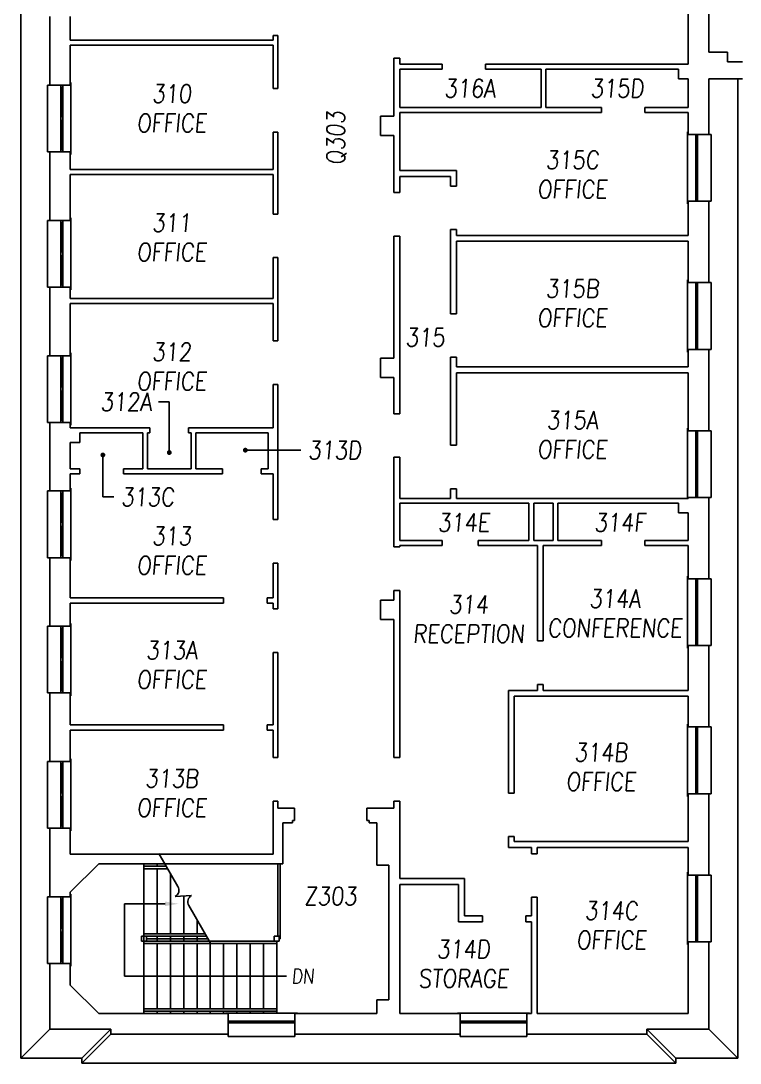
# Model space of a CAD drawing. Extents: x 1017 to 4085, y 665 to 3373.
# Drawn here: x 2031 to 2627, y 1748 to 2611 of the extents above; entities that cross this region are included whole.
import ezdxf
from ezdxf.enums import TextEntityAlignment as Align

# ---------------------------------------------------------------- set-up
doc = ezdxf.new("R2010")
doc.units = 0
doc.header["$MEASUREMENT"] = 0
for name, color, linetype in [('A-BELOW', 111, 'CONTINUOUS'), ('A-FS-ID', 6, 'CONTINUOUS'), ('A-FS-NM', 6, 'CONTINUOUS'), ('A-GLAZ', 191, 'CONTINUOUS'), ('A-STRS', 4, 'CONTINUOUS'), ('A-WL-EX', 171, 'CONTINUOUS')]:
    doc.layers.add(name, color=color, linetype=linetype)
doc.styles.get("Standard").update_dxf_attribs({"font": 'ROMANS', "width": 0.85, "oblique": 5, "height": 15})

msp = doc.modelspace()

# ---------------------------------------------------------------- linework, layer by layer
at = {"layer": 'A-BELOW'}
for p, q in [((2030.81, 1752.5), (2030.81, 2689.62)), ((2624.81, 2563.53), (2624.81, 1752.5)), ((2052.81, 2558.25), (2052.81, 2503)), ((2054.81, 2558.25), (2052.81, 2558.25)), ((2072.31, 2560.5), (2071.81, 2560.5)), ((2072.31, 2500.75), (2072.31, 2560.5)), ((2583.31, 2519.62), (2583.31, 2459.87)), ((2583.31, 2519.62), (2583.81, 2519.62)), ((2602.81, 2517.37), (2600.81, 2517.37)), ((2602.81, 2462.12), (2602.81, 2517.37)), ((2052.81, 2503), (2054.81, 2503)), ((2072.31, 2500.75), (2071.81, 2500.75)), ((2583.31, 2459.87), (2583.81, 2459.87)), ((2600.81, 2462.12), (2602.81, 2462.12)), ((2052.81, 2446.25), (2052.81, 2391)), ((2054.81, 2446.25), (2052.81, 2446.25)), ((2072.31, 2448.5), (2071.81, 2448.5)), ((2072.31, 2388.75), (2072.31, 2448.5)), ((2052.81, 2391), (2054.81, 2391)), ((2583.31, 2397), (2583.31, 2337.25)), ((2583.31, 2397), (2583.81, 2397)), ((2602.81, 2394.75), (2600.81, 2394.75)), ((2602.81, 2339.5), (2602.81, 2394.75)), ((2072.31, 2388.75), (2071.81, 2388.75)), ((2600.81, 2339.5), (2602.81, 2339.5)), ((2052.81, 2334.25), (2052.81, 2279)), ((2054.81, 2334.25), (2052.81, 2334.25)), ((2072.31, 2336.5), (2071.81, 2336.5)), ((2072.31, 2276.75), (2072.31, 2336.5)), ((2583.31, 2337.25), (2583.81, 2337.25)), ((2052.81, 2279), (2054.81, 2279)), ((2072.31, 2276.75), (2071.81, 2276.75)), ((2583.31, 2274.37), (2583.81, 2274.37)), ((2583.31, 2274.37), (2583.31, 2216.12)), ((2602.81, 2272.12), (2600.81, 2272.12)), ((2602.81, 2216.87), (2602.81, 2272.12)), ((2052.81, 2222.25), (2052.81, 2167)), ((2054.81, 2222.25), (2052.81, 2222.25)), ((2072.31, 2224.5), (2071.81, 2224.5)), ((2072.31, 2164.75), (2072.31, 2224.5)), ((2600.81, 2216.87), (2602.81, 2216.87)), ((2052.81, 2167), (2054.81, 2167)), ((2072.31, 2164.75), (2071.81, 2164.75)), ((2583.31, 2151.75), (2583.31, 2092)), ((2583.31, 2151.75), (2583.81, 2151.75)), ((2602.81, 2149.5), (2600.81, 2149.5)), ((2602.81, 2094.25), (2602.81, 2149.5)), ((2052.81, 2110.25), (2052.81, 2055)), ((2054.81, 2110.25), (2052.81, 2110.25)), ((2072.31, 2112.5), (2071.81, 2112.5)), ((2072.31, 2052.75), (2072.31, 2112.5)), ((2583.31, 2092), (2583.81, 2092)), ((2600.81, 2094.25), (2602.81, 2094.25)), ((2052.81, 2055), (2054.81, 2055)), ((2072.31, 2052.75), (2071.81, 2052.75)), ((2583.31, 2029.12), (2583.81, 2029.12)), ((2583.31, 2029.12), (2583.31, 1969.37)), ((2602.81, 2026.87), (2600.81, 2026.87)), ((2602.81, 1971.62), (2602.81, 2026.87)), ((2052.81, 1998.25), (2052.81, 1943)), ((2054.81, 1998.25), (2052.81, 1998.25)), ((2072.31, 2000.5), (2071.81, 2000.5)), ((2072.31, 1940.75), (2072.31, 2000.5)), ((2583.31, 1969.37), (2583.81, 1969.37)), ((2600.81, 1971.62), (2602.81, 1971.62)), ((2052.81, 1943), (2054.81, 1943)), ((2072.31, 1940.75), (2071.81, 1940.75)), ((2583.31, 1906.5), (2583.31, 1846.75)), ((2583.31, 1906.5), (2583.81, 1906.5)), ((2602.81, 1904.25), (2600.81, 1904.25)), ((2602.81, 1849), (2602.81, 1904.25)), ((2052.81, 1886.25), (2052.81, 1831)), ((2054.81, 1886.25), (2052.81, 1886.25)), ((2072.31, 1888.5), (2071.81, 1888.5)), ((2072.31, 1828.75), (2072.31, 1888.5)), ((2600.81, 1849), (2602.81, 1849)), ((2583.31, 1846.75), (2583.81, 1846.75)), ((2052.81, 1831), (2054.81, 1831)), ((2072.31, 1828.75), (2071.81, 1828.75)), ((2260.06, 1790), (2200.31, 1790)), ((2200.31, 1790), (2200.31, 1789.5)), ((2260.06, 1790), (2260.06, 1789.5)), ((2452.31, 1790), (2392.56, 1790)), ((2392.56, 1790), (2392.56, 1789.5)), ((2452.31, 1790), (2452.31, 1789.5)), ((2054.81, 1776.5), (2030.81, 1752.5)), ((2105.31, 1776.5), (2081.31, 1752.5)), ((2081.31, 1748.5), (2105.31, 1772.5)), ((2202.56, 1772.5), (2202.56, 1770.5)), ((2202.56, 1770.5), (2257.81, 1770.5)), ((2257.81, 1770.5), (2257.81, 1772.5)), ((2394.81, 1772.5), (2394.81, 1770.5)), ((2394.81, 1770.5), (2450.06, 1770.5)), ((2450.06, 1770.5), (2450.06, 1772.5)), ((2573.56, 1752.5), (2549.56, 1776.5)), ((2549.56, 1772.5), (2573.56, 1748.5)), ((2624.81, 1752.5), (2600.81, 1776.5)), ((2081.31, 1752.5), (2030.81, 1752.5)), ((2081.31, 1748.5), (2081.31, 1752.5)), ((2624.81, 1752.5), (2573.56, 1752.5)), ((2573.56, 1752.5), (2573.56, 1748.5)), ((2573.56, 1748.5), (2081.31, 1748.5))]:
    msp.add_line(p, q, dxfattribs=at)
at = {"layer": 'A-FS-ID'}
for p, q in [((2144.81, 2296.04), (2153.81, 2296.04)), ((2153.81, 2254.04), (2153.81, 2296.04)), ((2216.81, 2256.04), (2262.81, 2256.04)), ((2098.81, 2252.04), (2098.81, 2217.27)), ((2107.81, 2217.27), (2098.81, 2217.27))]:
    msp.add_line(p, q, dxfattribs=at)
at = {"layer": 'A-FS-ID', "const_width": 2}
for points in [[(2097.81, 2252.04, 1), (2099.81, 2252.04, 1)], [(2152.81, 2254.04, 1), (2154.81, 2254.04, 1)], [(2215.81, 2256.04, 1), (2217.81, 2256.04, 1)]]:
    msp.add_lwpolyline(points, format="xyb", close=True, dxfattribs=at)
at = {"layer": 'A-GLAZ'}
for p, q in [((2064.06, 2503), (2064.06, 2558.25)), ((2065.56, 2556.25), (2064.06, 2556.25)), ((2064.69, 2556.25), (2064.69, 2532.37)), ((2064.94, 2556.25), (2064.94, 2532.37)), ((2065.56, 2503), (2065.56, 2558.25)), ((2064.06, 2532.37), (2065.56, 2532.37)), ((2064.06, 2528.87), (2065.56, 2528.87)), ((2064.69, 2528.87), (2064.69, 2505)), ((2064.94, 2528.87), (2064.94, 2505)), ((2590.06, 2517.37), (2590.06, 2462.12)), ((2590.06, 2515.37), (2591.56, 2515.37)), ((2590.69, 2491.5), (2590.69, 2515.37)), ((2590.94, 2491.5), (2590.94, 2515.37)), ((2591.56, 2517.37), (2591.56, 2462.12)), ((2065.56, 2505), (2064.06, 2505)), ((2591.56, 2491.5), (2590.06, 2491.5)), ((2591.56, 2488), (2590.06, 2488)), ((2590.69, 2464.12), (2590.69, 2488)), ((2590.94, 2464.12), (2590.94, 2488)), ((2590.06, 2464.12), (2591.56, 2464.12)), ((2064.06, 2391), (2064.06, 2446.25)), ((2065.56, 2444.25), (2064.06, 2444.25)), ((2064.69, 2444.25), (2064.69, 2420.37)), ((2064.94, 2444.25), (2064.94, 2420.37)), ((2065.56, 2391), (2065.56, 2446.25)), ((2064.06, 2420.37), (2065.56, 2420.37)), ((2064.06, 2416.87), (2065.56, 2416.87)), ((2064.69, 2416.87), (2064.69, 2393)), ((2064.94, 2416.87), (2064.94, 2393)), ((2065.56, 2393), (2064.06, 2393)), ((2590.06, 2394.75), (2590.06, 2339.5)), ((2590.06, 2392.75), (2591.56, 2392.75)), ((2590.69, 2368.87), (2590.69, 2392.75)), ((2590.94, 2368.87), (2590.94, 2392.75)), ((2591.56, 2394.75), (2591.56, 2339.5)), ((2591.56, 2368.87), (2590.06, 2368.87)), ((2591.56, 2365.37), (2590.06, 2365.37)), ((2590.69, 2341.5), (2590.69, 2365.37)), ((2590.94, 2341.5), (2590.94, 2365.37)), ((2590.06, 2341.5), (2591.56, 2341.5)), ((2064.06, 2279), (2064.06, 2334.25)), ((2065.56, 2332.25), (2064.06, 2332.25)), ((2064.69, 2332.25), (2064.69, 2308.37)), ((2064.94, 2332.25), (2064.94, 2308.37)), ((2065.56, 2279), (2065.56, 2334.25)), ((2064.06, 2308.37), (2065.56, 2308.37)), ((2064.06, 2304.87), (2065.56, 2304.87)), ((2064.69, 2304.87), (2064.69, 2281)), ((2064.94, 2304.87), (2064.94, 2281)), ((2065.56, 2281), (2064.06, 2281)), ((2590.06, 2272.12), (2590.06, 2216.87)), ((2590.06, 2270.12), (2591.56, 2270.12)), ((2590.69, 2246.25), (2590.69, 2270.12)), ((2590.94, 2246.25), (2590.94, 2270.12)), ((2591.56, 2272.12), (2591.56, 2216.87)), ((2591.56, 2246.25), (2590.06, 2246.25)), ((2591.56, 2242.75), (2590.06, 2242.75)), ((2590.69, 2218.87), (2590.69, 2242.75)), ((2590.94, 2218.87), (2590.94, 2242.75)), ((2064.06, 2167), (2064.06, 2222.25)), ((2065.56, 2220.25), (2064.06, 2220.25)), ((2064.69, 2220.25), (2064.69, 2196.37)), ((2064.94, 2220.25), (2064.94, 2196.37)), ((2065.56, 2167), (2065.56, 2222.25)), ((2590.06, 2218.87), (2591.56, 2218.87)), ((2064.06, 2196.37), (2065.56, 2196.37)), ((2064.06, 2192.87), (2065.56, 2192.87)), ((2064.69, 2192.87), (2064.69, 2169)), ((2064.94, 2192.87), (2064.94, 2169)), ((2065.56, 2169), (2064.06, 2169)), ((2590.06, 2149.5), (2590.06, 2094.25)), ((2591.56, 2149.5), (2591.56, 2094.25)), ((2590.06, 2147.5), (2591.56, 2147.5)), ((2590.69, 2123.62), (2590.69, 2147.5)), ((2590.94, 2123.62), (2590.94, 2147.5)), ((2591.56, 2123.62), (2590.06, 2123.62)), ((2591.56, 2120.12), (2590.06, 2120.12)), ((2590.69, 2096.25), (2590.69, 2120.12)), ((2590.94, 2096.25), (2590.94, 2120.12)), ((2064.06, 2055), (2064.06, 2110.25)), ((2065.56, 2108.25), (2064.06, 2108.25)), ((2064.69, 2108.25), (2064.69, 2084.37)), ((2064.94, 2108.25), (2064.94, 2084.37)), ((2065.56, 2055), (2065.56, 2110.25)), ((2590.06, 2096.25), (2591.56, 2096.25)), ((2064.06, 2084.37), (2065.56, 2084.37)), ((2064.06, 2080.87), (2065.56, 2080.87)), ((2064.69, 2080.87), (2064.69, 2057)), ((2064.94, 2080.87), (2064.94, 2057)), ((2065.56, 2057), (2064.06, 2057)), ((2590.06, 2026.87), (2590.06, 1971.62)), ((2590.06, 2024.87), (2591.56, 2024.87)), ((2590.69, 2001), (2590.69, 2024.87)), ((2590.94, 2001), (2590.94, 2024.87)), ((2591.56, 2026.87), (2591.56, 1971.62)), ((2064.06, 1943), (2064.06, 1998.25)), ((2065.56, 1996.25), (2064.06, 1996.25)), ((2064.69, 1996.25), (2064.69, 1972.37)), ((2064.94, 1996.25), (2064.94, 1972.37)), ((2065.56, 1943), (2065.56, 1998.25)), ((2591.56, 2001), (2590.06, 2001)), ((2591.56, 1997.5), (2590.06, 1997.5)), ((2590.69, 1973.62), (2590.69, 1997.5)), ((2590.94, 1973.62), (2590.94, 1997.5)), ((2064.06, 1972.37), (2065.56, 1972.37)), ((2064.06, 1968.87), (2065.56, 1968.87)), ((2064.69, 1968.87), (2064.69, 1945)), ((2064.94, 1968.87), (2064.94, 1945)), ((2590.06, 1973.62), (2591.56, 1973.62)), ((2065.56, 1945), (2064.06, 1945)), ((2590.06, 1904.25), (2590.06, 1849)), ((2590.06, 1902.25), (2591.56, 1902.25)), ((2590.69, 1878.37), (2590.69, 1902.25)), ((2590.94, 1878.37), (2590.94, 1902.25)), ((2591.56, 1904.25), (2591.56, 1849)), ((2064.06, 1831), (2064.06, 1886.25)), ((2065.56, 1884.25), (2064.06, 1884.25)), ((2064.69, 1884.25), (2064.69, 1860.37)), ((2064.94, 1884.25), (2064.94, 1860.37)), ((2065.56, 1831), (2065.56, 1886.25)), ((2591.56, 1878.37), (2590.06, 1878.37)), ((2591.56, 1874.87), (2590.06, 1874.87)), ((2590.69, 1851), (2590.69, 1874.87)), ((2590.94, 1851), (2590.94, 1874.87)), ((2064.06, 1860.37), (2065.56, 1860.37)), ((2064.06, 1856.87), (2065.56, 1856.87)), ((2064.69, 1856.87), (2064.69, 1833)), ((2064.94, 1856.87), (2064.94, 1833)), ((2590.06, 1851), (2591.56, 1851)), ((2065.56, 1833), (2064.06, 1833)), ((2257.81, 1783.25), (2202.56, 1783.25)), ((2257.81, 1781.75), (2202.56, 1781.75)), ((2204.56, 1783.25), (2204.56, 1781.75)), ((2204.56, 1782.62), (2228.44, 1782.62)), ((2204.56, 1782.37), (2228.44, 1782.37)), ((2228.44, 1781.75), (2228.44, 1783.25)), ((2231.94, 1781.75), (2231.94, 1783.25)), ((2231.94, 1782.62), (2255.81, 1782.62)), ((2231.94, 1782.37), (2255.81, 1782.37)), ((2255.81, 1783.25), (2255.81, 1781.75)), ((2450.06, 1783.25), (2394.81, 1783.25)), ((2450.06, 1781.75), (2394.81, 1781.75)), ((2396.81, 1783.25), (2396.81, 1781.75)), ((2396.81, 1782.62), (2420.69, 1782.62)), ((2396.81, 1782.37), (2420.69, 1782.37)), ((2420.69, 1781.75), (2420.69, 1783.25)), ((2424.19, 1781.75), (2424.19, 1783.25)), ((2424.19, 1782.62), (2448.06, 1782.62)), ((2424.19, 1782.37), (2448.06, 1782.37)), ((2448.06, 1783.25), (2448.06, 1781.75))]:
    msp.add_line(p, q, dxfattribs=at)
at = {"layer": 'A-STRS'}
for p, q in [((2145.26, 1921.98), (2161.01, 1894.7)), ((2132.81, 1789.5), (2132.81, 1913.5)), ((2132.81, 1911.5), (2151.32, 1911.5)), ((2152.47, 1909.5), (2132.81, 1909.5)), ((2143.81, 1913.5), (2143.81, 1911.5)), ((2143.81, 1855.5), (2143.81, 1909.5)), ((2243.81, 1853.5), (2243.81, 1913.5)), ((2245.81, 1851.5), (2245.81, 1913.5)), ((2154.81, 1855.5), (2154.81, 1905.44)), ((2158.82, 1886.51), (2172.21, 1887.31)), ((2165.81, 1886.93), (2165.81, 1855.5)), ((2116.81, 1820.5), (2116.81, 1880.47)), ((2150.35, 1880.47), (2116.81, 1880.47)), ((2170.01, 1879.12), (2188.01, 1847.94)), ((2176.81, 1867.33), (2176.81, 1855.5)), ((2132.81, 1855.5), (2183.65, 1855.5)), ((2130.81, 1849.5), (2130.81, 1853.5)), ((2130.81, 1853.5), (2134.81, 1853.5)), ((2134.81, 1849.5), (2130.81, 1849.5)), ((2184.8, 1853.5), (2132.81, 1853.5)), ((2240.81, 1849.5), (2132.81, 1849.5)), ((2132.81, 1847.5), (2242.81, 1847.5)), ((2134.81, 1853.5), (2134.81, 1849.5)), ((2134.81, 1851.5), (2185.96, 1851.5)), ((2143.81, 1849.5), (2143.81, 1853.5)), ((2143.81, 1793.5), (2143.81, 1847.5)), ((2154.81, 1849.5), (2154.81, 1853.5)), ((2154.81, 1793.5), (2154.81, 1847.5)), ((2165.81, 1849.5), (2165.81, 1853.5)), ((2165.81, 1793.5), (2165.81, 1847.5)), ((2176.81, 1849.5), (2176.81, 1853.5)), ((2176.81, 1793.5), (2176.81, 1847.5)), ((2187.81, 1793.5), (2187.81, 1847.5)), ((2198.81, 1793.5), (2198.81, 1847.5)), ((2209.81, 1793.5), (2209.81, 1847.5)), ((2220.81, 1793.5), (2220.81, 1847.5)), ((2231.81, 1793.5), (2231.81, 1847.5)), ((2240.81, 1849.5), (2240.81, 1853.5)), ((2240.81, 1853.5), (2244.81, 1853.5)), ((2244.81, 1849.5), (2240.81, 1849.5)), ((2242.81, 1790), (2242.81, 1849.5)), ((2244.81, 1853.5), (2244.81, 1849.5)), ((2244.81, 1851.5), (2245.81, 1851.5)), ((2116.81, 1820.5), (2250.81, 1820.5)), ((2242.81, 1793.5), (2132.81, 1793.5)), ((2132.81, 1791.5), (2242.81, 1791.5)), ((2143.81, 1789.5), (2143.81, 1791.5)), ((2154.81, 1789.5), (2154.81, 1791.5)), ((2165.81, 1789.5), (2165.81, 1791.5)), ((2176.81, 1789.5), (2176.81, 1791.5)), ((2187.81, 1789.5), (2187.81, 1791.5)), ((2198.81, 1789.5), (2198.81, 1791.5)), ((2209.81, 1790), (2209.81, 1791.5)), ((2220.81, 1790), (2220.81, 1791.5)), ((2231.81, 1790), (2231.81, 1791.5)), ((2242.81, 1791.5), (2242.81, 1793.5))]:
    msp.add_line(p, q, dxfattribs=at)
for centre, start, end in [((2155.82, 1891.7), 300, 30), ((2175.21, 1882.12), 120, 210)]:
    msp.add_arc(centre, 6, start, end, dxfattribs=at)
msp.add_solid([(2150.35, 1882.34), (2150.35, 1878.59), (2161.6, 1880.47)], dxfattribs=at)
at = {"layer": 'A-WL-EX'}
for p, q in [((2583.81, 2830.53), (2583.81, 2575.62)), ((2600.81, 2818.53), (2600.81, 2585.53)), ((2054.81, 2558.25), (2054.81, 2615)), ((2071.81, 2615), (2071.81, 2595.37)), ((2239.81, 2599.37), (2243.81, 2599.37)), ((2239.81, 2595.37), (2239.81, 2599.37)), ((2243.81, 2599.37), (2243.81, 2555.37)), ((2071.81, 2595.37), (2239.81, 2595.37)), ((2071.81, 2591.37), (2071.81, 2558.25)), ((2239.81, 2591.37), (2071.81, 2591.37)), ((2239.81, 2555.37), (2239.81, 2591.37)), ((2339.81, 2580.62), (2339.81, 2532.62)), ((2344.81, 2580.62), (2339.81, 2580.62)), ((2344.81, 2575.62), (2344.81, 2580.62)), ((2600.81, 2585.53), (2616.44, 2585.53)), ((2616.44, 2585.53), (2616.44, 2577.53)), ((2379.81, 2575.62), (2344.81, 2575.62)), ((2379.81, 2571.62), (2379.81, 2575.62)), ((2415.81, 2575.62), (2415.81, 2571.62)), ((2583.81, 2575.62), (2415.81, 2575.62)), ((2616.44, 2577.53), (2628.81, 2577.53)), ((2344.81, 2539.62), (2344.81, 2571.62)), ((2344.81, 2571.62), (2379.81, 2571.62)), ((2415.81, 2571.62), (2461.81, 2571.62)), ((2461.81, 2571.62), (2461.81, 2539.62)), ((2465.81, 2539.62), (2465.81, 2571.62)), ((2465.81, 2571.62), (2575.81, 2571.62)), ((2575.81, 2571.62), (2575.81, 2563.62)), ((2575.81, 2563.62), (2583.81, 2563.62)), ((2583.81, 2563.62), (2583.81, 2539.62)), ((2600.81, 2563.53), (2628.81, 2563.53)), ((2600.81, 2563.53), (2600.81, 2517.37)), ((2071.81, 2558.25), (2054.81, 2558.25)), ((2243.81, 2555.37), (2239.81, 2555.37)), ((2461.81, 2539.62), (2344.81, 2539.62)), ((2511.81, 2539.62), (2465.81, 2539.62)), ((2511.81, 2535.62), (2511.81, 2539.62)), ((2583.81, 2539.62), (2547.81, 2539.62)), ((2547.81, 2539.62), (2547.81, 2535.62)), ((2339.81, 2532.62), (2328.81, 2532.62)), ((2328.81, 2532.62), (2328.81, 2516.62)), ((2344.81, 2535.62), (2511.81, 2535.62)), ((2344.81, 2535.62), (2344.81, 2487.62)), ((2547.81, 2535.62), (2583.81, 2535.62)), ((2583.81, 2535.62), (2583.81, 2517.37)), ((2243.81, 2519.37), (2239.81, 2519.37)), ((2239.81, 2519.37), (2239.81, 2488.37)), ((2243.81, 2451.5), (2243.81, 2519.37)), ((2328.81, 2516.62), (2339.81, 2516.62)), ((2339.81, 2516.62), (2339.81, 2469.25)), ((2583.81, 2517.37), (2600.81, 2517.37)), ((2071.81, 2503), (2054.81, 2503)), ((2054.81, 2446.25), (2054.81, 2503)), ((2071.81, 2503), (2071.81, 2488.37)), ((2239.81, 2488.37), (2071.81, 2488.37)), ((2344.81, 2487.62), (2391.69, 2487.62)), ((2391.69, 2487.62), (2391.69, 2474.75)), ((2071.81, 2484.37), (2071.81, 2446.25)), ((2239.81, 2484.37), (2071.81, 2484.37)), ((2239.81, 2484.37), (2239.81, 2451.5)), ((2344.81, 2482.75), (2344.81, 2469.25)), ((2344.81, 2482.75), (2386.81, 2482.75)), ((2386.81, 2482.75), (2386.81, 2474.75)), ((2339.81, 2469.25), (2344.81, 2469.25)), ((2386.81, 2474.75), (2391.69, 2474.75)), ((2583.81, 2462.12), (2583.81, 2433.87)), ((2583.81, 2462.12), (2600.81, 2462.12)), ((2600.81, 2462.12), (2600.81, 2394.75)), ((2243.81, 2451.5), (2239.81, 2451.5)), ((2071.81, 2446.25), (2054.81, 2446.25)), ((2386.81, 2438.75), (2386.81, 2369)), ((2386.81, 2438.75), (2391.69, 2438.75)), ((2391.69, 2438.75), (2391.69, 2433.87)), ((2583.81, 2433.87), (2391.69, 2433.87)), ((2339.81, 2433.25), (2344.81, 2433.25)), ((2339.81, 2433.25), (2339.81, 2332.25)), ((2344.81, 2433.25), (2344.81, 2286.25)), ((2391.69, 2429), (2391.69, 2369)), ((2583.81, 2429), (2391.69, 2429)), ((2583.81, 2429), (2583.81, 2394.75)), ((2239.81, 2415.5), (2239.81, 2381.5)), ((2243.81, 2415.5), (2239.81, 2415.5)), ((2243.81, 2346.5), (2243.81, 2415.5)), ((2071.81, 2391), (2054.81, 2391)), ((2054.81, 2334.25), (2054.81, 2391)), ((2071.81, 2391), (2071.81, 2381.5)), ((2583.81, 2394.75), (2600.81, 2394.75)), ((2239.81, 2381.5), (2071.81, 2381.5)), ((2071.81, 2377.5), (2071.81, 2334.25)), ((2239.81, 2377.5), (2071.81, 2377.5)), ((2239.81, 2377.5), (2239.81, 2346.5)), ((2386.81, 2369), (2391.69, 2369)), ((2239.81, 2346.5), (2243.81, 2346.5)), ((2583.81, 2339.5), (2583.81, 2325)), ((2583.81, 2339.5), (2600.81, 2339.5)), ((2600.81, 2339.5), (2600.81, 2272.12)), ((2071.81, 2334.25), (2054.81, 2334.25)), ((2328.81, 2316.25), (2328.81, 2332.25)), ((2328.81, 2332.25), (2339.81, 2332.25)), ((2386.81, 2333), (2386.81, 2260.12)), ((2386.81, 2333), (2391.69, 2333)), ((2391.69, 2333), (2391.69, 2325)), ((2583.81, 2325), (2391.69, 2325)), ((2339.81, 2316.25), (2328.81, 2316.25)), ((2339.81, 2316.25), (2339.81, 2286.25)), ((2391.69, 2320.12), (2391.69, 2260.12)), ((2583.81, 2320.12), (2391.69, 2320.12)), ((2583.81, 2320.12), (2583.81, 2272.12)), ((2243.81, 2310.5), (2239.81, 2310.5)), ((2239.81, 2310.5), (2239.81, 2274.5)), ((2243.81, 2198.5), (2243.81, 2310.5)), ((2071.81, 2279), (2054.81, 2279)), ((2054.81, 2222.25), (2054.81, 2279)), ((2071.81, 2279), (2071.81, 2274.5)), ((2339.81, 2286.25), (2344.81, 2286.25)), ((2137.81, 2274.5), (2071.81, 2274.5)), ((2079.81, 2270.5), (2079.81, 2262.5)), ((2079.81, 2270.5), (2131.81, 2270.5)), ((2131.81, 2270.5), (2131.81, 2240.5)), ((2135.81, 2270.5), (2137.81, 2270.5)), ((2135.81, 2270.5), (2135.81, 2240.5)), ((2137.81, 2274.5), (2137.81, 2270.5)), ((2169.81, 2274.5), (2169.81, 2270.5)), ((2239.81, 2274.5), (2169.81, 2274.5)), ((2169.81, 2270.5), (2171.81, 2270.5)), ((2171.81, 2270.5), (2171.81, 2240.5)), ((2175.81, 2270.5), (2175.81, 2240.5)), ((2175.81, 2270.5), (2235.81, 2270.5)), ((2235.81, 2270.5), (2235.81, 2240.5)), ((2583.81, 2272.12), (2600.81, 2272.12)), ((2071.81, 2262.5), (2079.81, 2262.5)), ((2071.81, 2262.5), (2071.81, 2240.5)), ((2386.81, 2260.12), (2391.69, 2260.12)), ((2339.81, 2250.25), (2339.81, 2175.87)), ((2339.81, 2250.25), (2344.81, 2250.25)), ((2344.81, 2250.25), (2344.81, 2216.12)), ((2079.81, 2240.5), (2071.81, 2240.5)), ((2071.81, 2236.5), (2071.81, 2222.25)), ((2079.81, 2236.5), (2071.81, 2236.5)), ((2079.81, 2240.5), (2079.81, 2236.5)), ((2131.81, 2240.5), (2115.81, 2240.5)), ((2115.81, 2240.5), (2115.81, 2236.5)), ((2115.81, 2236.5), (2197.81, 2236.5)), ((2171.81, 2240.5), (2135.81, 2240.5)), ((2197.81, 2240.5), (2175.81, 2240.5)), ((2197.81, 2236.5), (2197.81, 2240.5)), ((2235.81, 2240.5), (2229.81, 2240.5)), ((2229.81, 2240.5), (2229.81, 2236.5)), ((2229.81, 2236.5), (2239.81, 2236.5)), ((2239.81, 2236.5), (2239.81, 2198.5)), ((2071.81, 2222.25), (2054.81, 2222.25)), ((2386.81, 2224.12), (2386.81, 2216.12)), ((2386.81, 2224.12), (2391.69, 2224.12)), ((2391.69, 2224.12), (2391.69, 2216.12)), ((2386.81, 2216.12), (2344.81, 2216.12)), ((2451.81, 2212.12), (2344.81, 2212.12)), ((2344.81, 2212.12), (2344.81, 2181.12)), ((2583.81, 2216.12), (2391.69, 2216.12)), ((2451.81, 2212.12), (2451.81, 2181.12)), ((2471.81, 2212.12), (2455.81, 2212.12)), ((2455.81, 2212.12), (2455.81, 2181.12)), ((2471.81, 2212.12), (2471.81, 2181.12)), ((2575.81, 2212.12), (2475.81, 2212.12)), ((2475.81, 2212.12), (2475.81, 2181.12)), ((2575.81, 2212.12), (2575.81, 2204.12)), ((2583.81, 2216.87), (2583.81, 2216.12)), ((2583.81, 2216.87), (2600.81, 2216.87)), ((2600.81, 2216.87), (2600.81, 2149.5)), ((2583.81, 2204.12), (2575.81, 2204.12)), ((2583.81, 2204.12), (2583.81, 2181.12)), ((2239.81, 2198.5), (2243.81, 2198.5)), ((2339.81, 2175.87), (2344.81, 2175.87)), ((2379.81, 2181.12), (2344.81, 2181.12)), ((2344.81, 2177.12), (2344.81, 2175.87)), ((2379.81, 2177.12), (2344.81, 2177.12)), ((2379.81, 2181.12), (2379.81, 2177.12)), ((2451.81, 2181.12), (2409.81, 2181.12)), ((2409.81, 2181.12), (2409.81, 2177.12)), ((2458.81, 2177.12), (2409.81, 2177.12)), ((2471.81, 2181.12), (2455.81, 2181.12)), ((2458.81, 2177.12), (2458.81, 2098.12)), ((2463.69, 2177.12), (2463.69, 2098.12)), ((2511.81, 2177.12), (2463.69, 2177.12)), ((2511.81, 2181.12), (2475.81, 2181.12)), ((2511.81, 2181.12), (2511.81, 2177.12)), ((2547.81, 2181.12), (2547.81, 2177.12)), ((2583.81, 2181.12), (2547.81, 2181.12)), ((2583.81, 2177.12), (2547.81, 2177.12)), ((2583.81, 2177.12), (2583.81, 2149.5)), ((2071.81, 2167), (2054.81, 2167)), ((2054.81, 2110.25), (2054.81, 2167)), ((2071.81, 2167), (2071.81, 2133.75)), ((2239.81, 2162.5), (2239.81, 2133.75)), ((2243.81, 2162.5), (2239.81, 2162.5)), ((2243.81, 2162.5), (2243.81, 2124.54)), ((2583.81, 2149.5), (2600.81, 2149.5)), ((2071.81, 2133.75), (2198.81, 2133.75)), ((2198.81, 2133.75), (2198.81, 2129.25)), ((2234.81, 2133.75), (2234.81, 2129.25)), ((2234.81, 2133.75), (2239.81, 2133.75)), ((2339.81, 2131.87), (2328.81, 2131.87)), ((2328.81, 2131.87), (2328.81, 2115.87)), ((2339.81, 2139.87), (2339.81, 2131.87)), ((2339.81, 2139.87), (2344.81, 2139.87)), ((2344.81, 2139.87), (2344.81, 2001.5)), ((2071.81, 2129.25), (2071.81, 2110.25)), ((2071.81, 2129.25), (2198.81, 2129.25)), ((2234.81, 2129.25), (2239.81, 2129.25)), ((2239.81, 2129.25), (2239.81, 2124.54)), ((2243.81, 2124.54), (2239.81, 2124.54)), ((2328.81, 2115.87), (2339.81, 2115.87)), ((2339.81, 2115.87), (2339.81, 2001.5)), ((2071.81, 2110.25), (2054.81, 2110.25)), ((2463.69, 2098.12), (2458.81, 2098.12)), ((2243.81, 2088.54), (2239.81, 2088.54)), ((2239.81, 2074.5), (2239.81, 2088.54)), ((2243.81, 2088.54), (2243.81, 2074.5)), ((2583.81, 2094.25), (2583.81, 2057.12)), ((2583.81, 2094.25), (2600.81, 2094.25)), ((2600.81, 2094.25), (2600.81, 2026.87)), ((2239.81, 2074.5), (2239.81, 2028.75)), ((2243.81, 2074.5), (2243.81, 2001.5)), ((2071.81, 2055), (2054.81, 2055)), ((2054.81, 1998.25), (2054.81, 2055)), ((2071.81, 2055), (2071.81, 2028.75)), ((2458.81, 2057.12), (2434.81, 2057.12)), ((2434.81, 2057.12), (2434.81, 1972.12)), ((2458.81, 2062.12), (2458.81, 2057.12)), ((2463.69, 2062.12), (2458.81, 2062.12)), ((2463.69, 2062.12), (2463.69, 2057.12)), ((2583.81, 2057.12), (2463.69, 2057.12)), ((2583.81, 2052.25), (2439.69, 2052.25)), ((2439.69, 2052.25), (2439.69, 1972.12)), ((2583.81, 2052.25), (2583.81, 2026.87)), ((2071.81, 2028.75), (2198.81, 2028.75)), ((2198.81, 2028.75), (2198.81, 2024.25)), ((2234.81, 2028.75), (2234.81, 2024.25)), ((2234.81, 2028.75), (2239.81, 2028.75)), ((2071.81, 2024.25), (2071.81, 1998.25)), ((2071.81, 2024.25), (2198.81, 2024.25)), ((2234.81, 2024.25), (2239.81, 2024.25)), ((2239.81, 2024.25), (2239.81, 2001.5)), ((2583.81, 2026.87), (2600.81, 2026.87)), ((2071.81, 1998.25), (2054.81, 1998.25)), ((2243.81, 2001.5), (2239.81, 2001.5)), ((2344.81, 2001.5), (2339.81, 2001.5)), ((2439.69, 1972.12), (2434.81, 1972.12)), ((2583.81, 1932), (2583.81, 1971.62)), ((2583.81, 1971.62), (2600.81, 1971.62)), ((2600.81, 1971.62), (2600.81, 1904.25)), ((2239.81, 1965.5), (2243.81, 1965.5)), ((2239.81, 1921.5), (2239.81, 1965.5)), ((2243.81, 1965.5), (2243.81, 1959.5)), ((2243.81, 1959.5), (2257.56, 1959.5)), ((2257.56, 1959.5), (2257.56, 1949.5)), ((2317.56, 1959.5), (2339.81, 1959.5)), ((2317.56, 1949.5), (2317.56, 1959.5)), ((2339.81, 1959.5), (2339.81, 1965.5)), ((2339.81, 1965.5), (2344.81, 1965.5)), ((2344.81, 1965.5), (2344.81, 1901.37)), ((2054.81, 1886.25), (2054.81, 1943)), ((2071.81, 1943), (2054.81, 1943)), ((2071.81, 1943), (2071.81, 1921.5)), ((2255.81, 1947.5), (2247.81, 1947.5)), ((2247.81, 1947.5), (2247.81, 1913.5)), ((2257.56, 1949.5), (2255.81, 1949.5)), ((2255.81, 1949.5), (2255.81, 1947.5)), ((2319.31, 1949.5), (2317.56, 1949.5)), ((2319.31, 1947.5), (2319.31, 1949.5)), ((2325.81, 1947.5), (2319.31, 1947.5)), ((2325.81, 1912.5), (2325.81, 1947.5)), ((2434.81, 1936.12), (2434.81, 1927.12)), ((2439.69, 1936.12), (2434.81, 1936.12)), ((2439.69, 1936.12), (2439.69, 1932)), ((2453.81, 1927.12), (2434.81, 1927.12)), ((2583.81, 1932), (2439.69, 1932)), ((2453.81, 1927.12), (2453.81, 1921.87)), ((2458.69, 1927.12), (2458.69, 1921.87)), ((2583.81, 1927.12), (2458.69, 1927.12)), ((2583.81, 1904.25), (2583.81, 1927.12)), ((2071.81, 1921.5), (2239.81, 1921.5)), ((2458.69, 1921.87), (2453.81, 1921.87)), ((2095.31, 1913.5), (2071.81, 1890)), ((2247.81, 1913.5), (2095.31, 1913.5)), ((2335.81, 1912.5), (2325.81, 1912.5)), ((2335.81, 1801), (2335.81, 1912.5)), ((2398.31, 1901.37), (2344.81, 1901.37)), ((2398.31, 1901.37), (2398.31, 1870.37)), ((2583.81, 1904.25), (2600.81, 1904.25)), ((2071.81, 1890), (2071.81, 1886.25)), ((2393.44, 1896.5), (2344.81, 1896.5)), ((2344.81, 1896.5), (2344.81, 1789.5)), ((2393.44, 1896.5), (2393.44, 1865.5)), ((2071.81, 1886.25), (2054.81, 1886.25)), ((2453.81, 1885.87), (2453.81, 1870.37)), ((2458.69, 1885.87), (2453.81, 1885.87)), ((2458.69, 1885.87), (2458.69, 1789.5)), ((2413.31, 1865.5), (2393.44, 1865.5)), ((2413.31, 1870.37), (2398.31, 1870.37)), ((2413.31, 1870.37), (2413.31, 1865.5)), ((2453.81, 1870.37), (2449.31, 1870.37)), ((2449.31, 1870.37), (2449.31, 1865.5)), ((2453.81, 1865.5), (2449.31, 1865.5)), ((2453.81, 1865.5), (2453.81, 1789.5)), ((2583.81, 1789.5), (2583.81, 1849)), ((2583.81, 1849), (2600.81, 1849)), ((2600.81, 1849), (2600.81, 1776.5)), ((2071.81, 1831), (2054.81, 1831)), ((2054.81, 1776.5), (2054.81, 1831)), ((2071.81, 1831), (2071.81, 1813)), ((2071.81, 1813), (2095.31, 1789.5)), ((2325.81, 1789.5), (2325.81, 1801)), ((2325.81, 1801), (2335.81, 1801)), ((2095.31, 1789.5), (2202.56, 1789.5)), ((2202.56, 1789.5), (2202.56, 1772.5)), ((2257.81, 1789.5), (2325.81, 1789.5)), ((2257.81, 1789.5), (2257.81, 1772.5)), ((2344.81, 1789.5), (2394.81, 1789.5)), ((2394.81, 1789.5), (2394.81, 1772.5)), ((2450.06, 1789.5), (2453.81, 1789.5)), ((2450.06, 1789.5), (2450.06, 1772.5)), ((2458.69, 1789.5), (2583.81, 1789.5)), ((2105.31, 1776.5), (2054.81, 1776.5)), ((2105.31, 1772.5), (2105.31, 1776.5)), ((2202.56, 1772.5), (2105.31, 1772.5)), ((2394.81, 1772.5), (2257.81, 1772.5)), ((2549.56, 1772.5), (2450.06, 1772.5)), ((2549.56, 1776.5), (2549.56, 1772.5)), ((2600.81, 1776.5), (2549.56, 1776.5))]:
    msp.add_line(p, q, dxfattribs=at)

# ---------------------------------------------------------------- texts
at = {"layer": 'A-FS-ID', "oblique": 5, "width": 0.85}
for s, p in [('316A', (2402.81, 2555.62)), ('315D', (2524.81, 2555.62)), ('310', (2155.81, 2551.25)), ('315C', (2487.75, 2496.36)), ('311', (2155.81, 2444.31)), ('315B', (2487.75, 2389.82)), ('315', (2365.81, 2349.43)), ('312', (2155.81, 2337.37)), ('312A', (2117.96, 2296.04)), ('315A', (2487.75, 2280.95)), ('313D', (2290.86, 2256.04)), ('313C', (2135.86, 2217.27)), ('314E', (2397.81, 2196.12)), ('314F', (2527.19, 2196.12)), ('313', (2155.81, 2184.93)), ('314A', (2522.98, 2133.04)), ('314', (2401.81, 2128.28)), ('313A', (2155.81, 2090.37)), ('314B', (2511.49, 2005.83)), ('313B', (2155.81, 1984.25)), ('Z303', (2287.41, 1886.79)), ('314C', (2520.1, 1874.79)), ('314D', (2397.56, 1842.86))]:
    msp.add_text(s, height=15, dxfattribs=at).set_placement(p, align=Align.MIDDLE)
msp.add_text('Q303', height=15, rotation=90, dxfattribs=at).set_placement((2292.43, 2514.5), align=Align.MIDDLE)
at = {"layer": 'A-FS-NM', "oblique": 5, "width": 0.85}
for s, p in [('OFFICE', (2155.81, 2526.96)), ('OFFICE', (2487.75, 2472.07)), ('OFFICE', (2155.81, 2420.03)), ('OFFICE', (2487.75, 2365.54)), ('OFFICE', (2155.81, 2313.09)), ('OFFICE', (2487.75, 2256.66)), ('OFFICE', (2155.81, 2160.65)), ('CONFERENCE', (2522.98, 2108.75)), ('RECEPTION', (2401.81, 2103.99)), ('OFFICE', (2155.81, 2066.09)), ('OFFICE', (2511.49, 1981.54)), ('OFFICE', (2155.81, 1959.96)), ('OFFICE', (2520.1, 1850.51)), ('STORAGE', (2397.56, 1818.57))]:
    msp.add_text(s, height=15, dxfattribs=at).set_placement(p, align=Align.MIDDLE)
at = {"layer": 'A-STRS', "oblique": 5, "width": 0.85}
msp.add_text('DN', height=12, dxfattribs=at).set_placement((2264.38, 1820.5), align=Align.MIDDLE)

doc.saveas('drawing.dxf')
